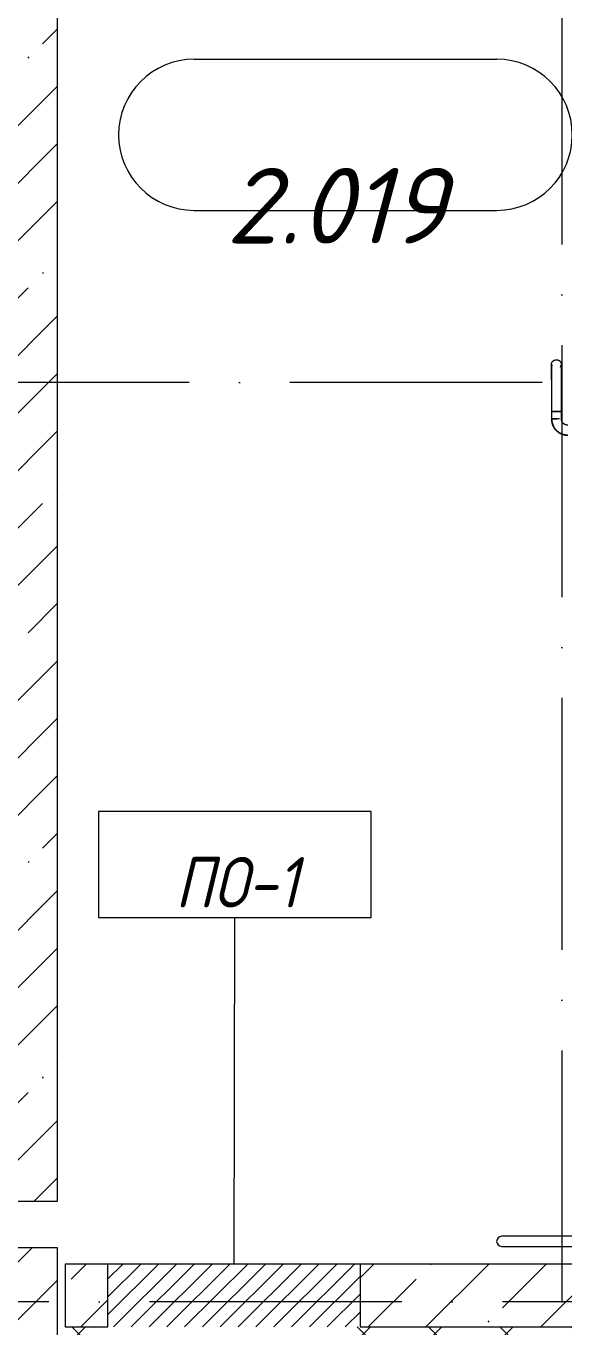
# Model space of a CAD drawing. Header units: millimetres. Extents: x -6467 to 105918, y -7090 to 92481.
# Drawn here: x 66825 to 68959, y 55181 to 60346 of the extents above; entities that cross this region are included whole.
import ezdxf

# ---------------------------------------------------------------- set-up
doc = ezdxf.new("R2010")
doc.units = ezdxf.units.MM
doc.linetypes.add('50_200_ШТРИХ_1Т_ш5_п1_п1_', pattern=[1400, 1000, -200, 0, -200])
for name, color, linetype, lineweight, true_color in [('A-AREA-IDEN-1', 7, 'Continuous', 9, 0xaaaaaa), ('A-FLOR-PATT-4', 7, 'Continuous', 5, 0x0e5ada), ('Оси-3', 7, '50_200_ШТРИХ_1Т_ш5_п1_п1_', 9, 0xaaaaaa)]:
    doc.layers.add(name, color=color, linetype=linetype, lineweight=lineweight, true_color=true_color)
for name, color, linetype, lineweight in [('A-FLOR', 7, 'Continuous', 9), ('A-FLOR-IDEN', 7, 'Continuous', 9), ('A-WALL', 7, 'Continuous', 5), ('S-COLS', 7, 'Continuous', 9), ('S-COLS-1', 7, 'Continuous', 5), ('Ограждение', 7, 'Continuous', 9)]:
    doc.layers.add(name, color=color, linetype=linetype, lineweight=lineweight)
doc.styles.add('GOST Common_I', font='GOST_Common Italic.ttf', dxfattribs={"width": 0.9, "height": 200})
doc.styles.add('ISOCPEUR_I', font='isocpeui.ttf', dxfattribs={"height": 300})
pattern_1 = [(45, (0, 0), (-228.0985, 228.0985), []), (45, (228.1, 0), (-228.0985, 228.0985), [403.225, -80.645, 6.706, -73.939])]

# ---------------------------------------------------------------- blocks, each defined once
blk = doc.blocks.new('О_Элемент поручня_Пристенный_Двухуровневый_Труба_ГОСТ 87321 - О_Элемент поручня_Пристенный_Двухуровневый_Труба_ГОСТ 8732-78 2-20512541-АИ_План этажа Радиаторы_2')
at = {"layer": 'Ограждение'}
for p, q in [((280, 40), (-4640, 40)), ((-4640, 0), (280, 0))]:
    blk.add_line(p, q, dxfattribs=at)
for centre, start, end in [((-4640, 20), 90, 270), ((280, 20), 270, 90)]:
    blk.add_arc(centre, 20, start, end, dxfattribs=at)
blk = doc.blocks.new('BSC_Колонна _Прямоугольная - 500х500-V285-АИ_План этажа Радиаторы_2')
at = {"layer": 'S-COLS-1'}
h = blk.add_hatch(dxfattribs=at)
h.set_pattern_fill('FP_181', color=256, style=0, pattern_type=2)
h.set_pattern_definition([(45, (-66700, -55244.7), (-228.0985, 228.0985), []), (45, (-66471.9, -55244.7), (-228.0985, 228.0985), [403.225, -80.645, 6.706, -73.939])])
h.paths.add_polyline_path([(-250, -250), (250, -250), (250, 250), (-250, 250)])
for p, q in [((250, 250), (-250, 250)), ((-250, 250), (-250, -250)), ((250, -250), (250, 250)), ((-250, -250), (250, -250))]:
    blk.add_line(p, q, dxfattribs=at)
blk = doc.blocks.new('О_Элемент поручня_Загиб_Труба_ГОСТ 8732-78 - О_Элемент поручня_Загиб_Труба_ГОСТ 8732-78-22347940-АИ_План этажа Радиаторы_2')
at = {"layer": 'Ограждение'}
for p, q in [((-180, 1686), (-200, 1686)), ((-199.5, 1686), (-200, 1686)), ((-175.5, 1686), (-180, 1686)), ((-171.3, 1686), (-174.8, 1686)), ((-167.5, 1686), (-169.9, 1686)), ((-160, 1686), (-162, 1686)), ((-160, 1686), (-160.7, 1686))]:
    blk.add_line(p, q, dxfattribs=at)
at = {"layer": 'Ограждение', "flags": 128}
for points in [[(-200, 1686), (-199.9, 1683.4), (-199.8, 1680.8), (-199.5, 1678.3), (-199.2, 1675.7), (-198.7, 1673.1), (-198.1, 1670.6), (-197.5, 1668.1), (-196.7, 1665.6), (-195.8, 1663.1), (-194.9, 1660.7), (-193.8, 1658.4), (-192.7, 1656), (-191.4, 1653.7), (-190.1, 1651.5), (-188.6, 1649.3), (-187.1, 1647.2), (-185.5, 1645.2), (-183.9, 1643.2), (-182.1, 1641.3), (-180.3, 1639.4), (-178.4, 1637.6), (-176.4, 1635.9), (-174.4, 1634.3), (-172.3, 1632.8), (-170.1, 1631.3), (-167.9, 1630), (-165.6, 1628.7), (-163.3, 1627.5), (-161, 1626.4), (-158.6, 1625.5), (-156.1, 1624.6), (-153.6, 1623.8), (-151.1, 1623.1), (-148.6, 1622.5), (-146, 1622), (-143.5, 1621.6), (-140.9, 1621.3), (-138.3, 1621.1), (-135.7, 1621), (-135, 1621)], [(-198.5, 1686), (-198.4, 1683.5), (-198.3, 1681), (-198, 1678.4), (-197.7, 1675.9), (-197.2, 1673.4), (-196.7, 1670.9), (-196, 1668.5), (-195.3, 1666.1), (-194.4, 1663.7), (-193.5, 1661.3), (-192.5, 1659), (-191.3, 1656.7), (-190.1, 1654.5), (-188.8, 1652.3), (-187.4, 1650.2), (-185.9, 1648.1), (-184.4, 1646.1), (-182.7, 1644.2), (-181, 1642.3), (-179.2, 1640.5), (-177.4, 1638.8), (-175.5, 1637.1), (-173.5, 1635.5), (-171.4, 1634), (-169.3, 1632.6), (-167.1, 1631.3), (-164.9, 1630), (-162.7, 1628.9), (-160.4, 1627.8), (-158, 1626.9), (-155.6, 1626), (-153.2, 1625.2), (-150.8, 1624.5), (-148.3, 1623.9), (-145.8, 1623.5), (-143.3, 1623.1), (-140.8, 1622.8), (-138.2, 1622.6), (-135.7, 1622.5), (-135, 1622.5)], [(-135, 1661), (-136, 1661.1), (-137, 1661.1), (-138, 1661.2), (-139, 1661.4), (-140, 1661.5), (-140.9, 1661.8), (-141.9, 1662), (-142.9, 1662.3), (-143.8, 1662.6), (-144.7, 1663), (-145.6, 1663.4), (-146.5, 1663.9), (-147.4, 1664.3), (-148.3, 1664.9), (-149.1, 1665.4), (-149.9, 1666), (-150.7, 1666.6), (-151.5, 1667.2), (-152.2, 1667.9), (-152.9, 1668.6), (-153.6, 1669.4), (-154.3, 1670.1), (-154.9, 1670.9), (-155.5, 1671.7), (-156, 1672.5), (-156.6, 1673.4), (-157, 1674.3), (-157.5, 1675.1), (-157.9, 1676.1), (-158.3, 1677), (-158.6, 1677.9), (-159, 1678.9), (-159.2, 1679.8), (-159.4, 1680.8), (-159.6, 1681.8), (-159.8, 1682.8), (-159.9, 1683.8), (-160, 1684.8), (-160, 1685.8), (-160, 1686)]]:
    blk.add_lwpolyline(points, dxfattribs=at)
blk = doc.blocks.new('О_Элемент поручня_Загиб_Труба_ГОСТ 8732-78 - О_Элемент поручня_Загиб_Труба_ГОСТ 8732-78-V218-АИ_План этажа Радиаторы_2')
at = {"layer": 'Ограждение'}
for p, q in [((-199.3, 1686), (-200, 1686)), ((-199.5, 1686), (-200, 1686)), ((-160, 1686), (-160.7, 1686)), ((-160, 1686), (-160.5, 1686))]:
    blk.add_line(p, q, dxfattribs=at)
at = {"layer": 'Ограждение', "flags": 128}
for points in [[(-200, 1686), (-199.9, 1683.4), (-199.8, 1680.8), (-199.5, 1678.3), (-199.2, 1675.7), (-198.7, 1673.1), (-198.1, 1670.6), (-197.5, 1668.1), (-196.7, 1665.6), (-195.8, 1663.1), (-194.9, 1660.7), (-193.8, 1658.4), (-192.7, 1656), (-191.4, 1653.7), (-190.1, 1651.5), (-188.6, 1649.3), (-187.1, 1647.2), (-185.5, 1645.2), (-183.9, 1643.2), (-182.1, 1641.3), (-180.3, 1639.4), (-178.4, 1637.6), (-176.4, 1635.9), (-174.4, 1634.3), (-172.3, 1632.8), (-170.1, 1631.3), (-167.9, 1630), (-165.6, 1628.7), (-163.3, 1627.5), (-161, 1626.4), (-158.6, 1625.5), (-156.1, 1624.6), (-153.6, 1623.8), (-151.1, 1623.1), (-148.6, 1622.5), (-146, 1622), (-143.5, 1621.6), (-140.9, 1621.3), (-138.3, 1621.1), (-135.7, 1621), (-135, 1621)], [(-135, 1661), (-136, 1661.1), (-137, 1661.1), (-138, 1661.2), (-139, 1661.4), (-140, 1661.5), (-140.9, 1661.8), (-141.9, 1662), (-142.9, 1662.3), (-143.8, 1662.6), (-144.7, 1663), (-145.6, 1663.4), (-146.5, 1663.9), (-147.4, 1664.3), (-148.3, 1664.9), (-149.1, 1665.4), (-149.9, 1666), (-150.7, 1666.6), (-151.5, 1667.2), (-152.2, 1667.9), (-152.9, 1668.6), (-153.6, 1669.4), (-154.3, 1670.1), (-154.9, 1670.9), (-155.5, 1671.7), (-156, 1672.5), (-156.6, 1673.4), (-157, 1674.3), (-157.5, 1675.1), (-157.9, 1676.1), (-158.3, 1677), (-158.6, 1677.9), (-159, 1678.9), (-159.2, 1679.8), (-159.4, 1680.8), (-159.6, 1681.8), (-159.8, 1682.8), (-159.9, 1683.8), (-160, 1684.8), (-160, 1685.8), (-160, 1686)], [(-182.7, 1644.2), (-181, 1642.3), (-179.2, 1640.5), (-177.4, 1638.8), (-175.5, 1637.1), (-173.5, 1635.5), (-171.4, 1634), (-169.3, 1632.6), (-167.1, 1631.3)]]:
    blk.add_lwpolyline(points, dxfattribs=at)
blk = doc.blocks.new('О_Элемент поручня_Площадочный_Двухуровневый_ГОСТ 8732-78 - О_Элемент поручня_Площадочный_Двухуровневый_ГОСТ 8732-78-26131464-АИ_План этажа Радиаторы_2')
at = {"layer": 'Ограждение'}
for p, q in [((125, 40), (0, 40)), ((0, 40), (0, 20)), ((0, 20), (0, 0)), ((0, 0), (125, 0))]:
    blk.add_line(p, q, dxfattribs=at)
at = {"layer": 'Ограждение', "flags": 128}
for points in [[(125, 40), (127.4, 40), (129.8, 40), (132.2, 40), (134.6, 40), (136.9, 40), (139.3, 40), (141.6, 40), (143.9, 40), (146.1, 40), (148.4, 40), (150.6, 40), (152.7, 40), (154.8, 40), (156.9, 40), (158.9, 40), (160.8, 40), (162.7, 40), (164.6, 40), (166.3, 40), (168, 40), (169.7, 40), (171.2, 40), (172.7, 40), (174.2, 40), (175.5, 40), (176.7, 40), (177.9, 40), (179, 40), (180, 40), (180.9, 40), (181.7, 40), (182.5, 40), (183.1, 40), (183.7, 40), (184.1, 40), (184.5, 40), (184.8, 40), (184.9, 40), (185, 40)], [(185, 40), (185, 40), (184.8, 40), (184.6, 40), (184.2, 40), (183.8, 40), (183.3, 40), (182.7, 40), (182, 40), (181.2, 40), (180.3, 40), (179.3, 40), (178.2, 40), (177.1, 40), (175.8, 40), (174.5, 40), (173.1, 40), (171.7, 40), (170.1, 40), (168.5, 40), (166.8, 40), (165, 40), (163.2, 40), (161.3, 40), (159.4, 40), (157.4, 40), (155.4, 40), (153.3, 40), (151.1, 40), (149, 40), (146.7, 40), (144.5, 40), (142.2, 40), (139.9, 40), (137.6, 40), (135.2, 40), (132.8, 40), (130.4, 40), (128, 40), (125.6, 40), (125, 40)], [(175, 4.4), (175.6, 4), (176.3, 3.7), (176.9, 3.3), (177.6, 3), (178.3, 2.8), (179, 2.5), (179.7, 2.3), (180.4, 2.1), (181.1, 1.9), (181.9, 1.8), (182.6, 1.7), (183.3, 1.6), (184.1, 1.5), (184.8, 1.5), (185, 1.5)], [(185, 38.5), (184.3, 38.5), (183.5, 38.4), (182.8, 38.4), (182.1, 38.3), (181.3, 38.1), (180.6, 38), (179.9, 37.8), (179.2, 37.6), (178.5, 37.3)], [(185, 40), (185.8, 40), (186.6, 39.9), (187.4, 39.9), (188.2, 39.7), (189, 39.6), (189.8, 39.4), (190.5, 39.2), (191.3, 39), (192, 38.7), (192.8, 38.4), (193.5, 38.1), (194.2, 37.7), (194.9, 37.4), (195.6, 36.9), (196.3, 36.5), (196.9, 36), (197.6, 35.6), (198.2, 35), (198.8, 34.5), (199.3, 33.9), (199.9, 33.3), (200.4, 32.7), (200.9, 32.1), (201.4, 31.5), (201.8, 30.8), (202.2, 30.1), (202.6, 29.4), (203, 28.7), (203.3, 28), (203.6, 27.2), (203.9, 26.5), (204.2, 25.7), (204.4, 25), (204.6, 24.2), (204.7, 23.4), (204.8, 22.6), (204.9, 21.8), (205, 21), (205, 20.2), (205, 20)], [(205, 20), (205, 19.2), (204.9, 18.4), (204.9, 17.6), (204.7, 16.8), (204.6, 16), (204.4, 15.2), (204.2, 14.5), (204, 13.7), (203.7, 13), (203.4, 12.2), (203.1, 11.5), (202.7, 10.8), (202.4, 10.1), (201.9, 9.4), (201.5, 8.7), (201, 8.1), (200.6, 7.4), (200, 6.8), (199.5, 6.2), (198.9, 5.7), (198.3, 5.1), (197.7, 4.6), (197.1, 4.1), (196.5, 3.6), (195.8, 3.2), (195.1, 2.8), (194.4, 2.4), (193.7, 2), (193, 1.7), (192.2, 1.4), (191.5, 1.1), (190.7, 0.8), (190, 0.6), (189.2, 0.4), (188.4, 0.3), (187.6, 0.2), (186.8, 0.1), (186, 0), (185.2, 0), (185, 0)], [(185, 0), (185, 0), (184.8, 0), (184.6, 0), (184.2, 0), (183.8, 0), (183.3, 0), (182.7, 0), (182, 0), (181.2, 0), (180.3, 0), (179.3, 0), (178.2, 0), (177.1, 0), (175.8, 0), (174.5, 0), (173.1, 0), (171.7, 0), (170.1, 0), (168.5, 0), (166.8, 0), (165, 0), (163.2, 0), (161.3, 0), (159.4, 0), (157.4, 0), (155.4, 0), (153.3, 0), (151.1, 0), (149, 0), (146.7, 0), (144.5, 0), (142.2, 0), (139.9, 0), (137.6, 0), (135.2, 0), (132.8, 0), (130.4, 0), (128, 0), (125.6, 0), (125, 0)], [(125, 0), (127.4, 0), (129.8, 0), (132.2, 0), (134.6, 0), (136.9, 0), (139.3, 0), (141.6, 0), (143.9, 0), (146.1, 0), (148.4, 0), (150.6, 0), (152.7, 0), (154.8, 0), (156.9, 0), (158.9, 0), (160.8, 0), (162.7, 0), (164.6, 0), (166.3, 0), (168, 0), (169.7, 0), (171.2, 0), (172.7, 0), (174.2, 0), (175.5, 0), (176.7, 0), (177.9, 0), (179, 0), (180, 0), (180.9, 0), (181.7, 0), (182.5, 0), (183.1, 0), (183.7, 0), (184.1, 0), (184.5, 0), (184.8, 0), (184.9, 0), (185, 0)]]:
    blk.add_lwpolyline(points, dxfattribs=at)
blk = doc.blocks.new('О_Элемент поручня_Площадочный_Одноуровневый_ГОСТ 8732-78 - О_Элемент поручня_Площадочный_Одноуровневый_ГОСТ 8732-78-V422-АИ_План этажа Радиаторы_2')
at = {"layer": 'Ограждение'}
for p, q in [((30, 0), (0, 0)), ((0, 0), (0, -20)), ((0, -20), (0, -40)), ((0, -40), (30, -40)), ((30, -0.7), (30, 0)), ((30, -20), (30, -18)), ((30, -40), (30, -20))]:
    blk.add_line(p, q, dxfattribs=at)
blk = doc.blocks.new('О_Элемент поручня_Площадочный_Одноуровневый_ГОСТ 8732-78 - О_Элемент поручня_Площадочный_Одноуровневый_ГОСТ 8732-78-22348010-АИ_План этажа Радиаторы_2')
at = {"layer": 'Ограждение'}
for p, q in [((30, 0), (0, 0)), ((0, -40), (30, -40)), ((30, -0.7), (30, 0)), ((30, -40), (30, -39.3))]:
    blk.add_line(p, q, dxfattribs=at)
blk = doc.blocks.new('AAR_СКБ_Марка_помещения_1_5 ммп - Номер-27962133-АИ_План этажа Радиаторы_2')
at = {"layer": 'A-AREA-IDEN-1'}
for p, q in [((-2.987, 3), (3.013, 3)), ((-2.987, 0), (3.013, 0))]:
    blk.add_line(p, q, dxfattribs=at)
for centre, start, end in [((-2.987, 1.5), 90, 270), ((3.013, 1.5), 270, 90)]:
    blk.add_arc(centre, 1.5, start, end, dxfattribs=at)
blk = doc.blocks.new('AAR_СКБ_Марка_Перекрытия_1 мм - Марка пола-27961726-АИ_План этажа Радиаторы_2')
at = {"layer": 'A-FLOR-IDEN'}
for p, q in [((2.723, 2.101), (-2.69, 2.101)), ((-2.69, 2.101), (-2.69, 0)), ((2.723, 0), (2.723, 2.101)), ((-2.69, 0), (2.723, 0))]:
    blk.add_line(p, q, dxfattribs=at)

msp = doc.modelspace()

# ---------------------------------------------------------------- hatches: boundary and pattern name
at = {"layer": 'A-FLOR-PATT-4'}
h = msp.add_hatch(dxfattribs=at)
h.set_pattern_fill('FP_358', color=256, style=0, pattern_type=2)
h.set_pattern_definition([(225, (67650, 55306.04), (35.3553, -35.3553), [])])
h.paths.add_polyline_path([(67607.4, 55181), (68150, 55181), (68150, 55431), (67150, 55431), (67150, 55181), (67212, 55181)])
at = {"layer": 'A-WALL'}
h = msp.add_hatch(dxfattribs=at)
h.set_pattern_fill('FP_1', color=256, style=0, pattern_type=2)
h.set_pattern_definition(pattern_1)
h.paths.add_polyline_path([(66950, 55681), (66950, 63181), (66700, 63181), (66700, 55681), (66776.9, 55681)])
h = msp.add_hatch(dxfattribs=at)
h.set_pattern_fill('FP_1', color=256, style=0, pattern_type=2)
h.set_pattern_definition(pattern_1)
h.paths.add_polyline_path([(73420.9, 55181), (74450, 55181), (74450, 55431), (68150, 55431), (68150, 55181), (72590.4, 55181)])
h.paths.add_polyline_path([(66980, 55181), (67150, 55181), (67150, 55431), (66980, 55431)])
h = msp.add_hatch(dxfattribs=at)
h.set_pattern_fill('FP_125', color=256, style=0, pattern_type=2)
h.set_pattern_definition([(45, (0, 0), (-141.42136, 141.42136), []), (135, (0, 0), (-141.42136, -141.42136), [])])
h.paths.add_polyline_path([(74400, 55081), (74400, 55181), (68087, 55181), (68087, 55081), (74350, 55081)])
h.paths.add_polyline_path([(65946.4, 55081), (66450, 55081), (66450, 55181), (64968.4, 55181), (64968.4, 55081), (65115.9, 55081)])
h.paths.add_polyline_path([(63968.4, 55081), (63968.4, 55181), (62760.4, 55181), (62760.4, 55081), (63870.1, 55081)])
h.paths.add_polyline_path([(66950, 55081), (67212, 55081), (67212, 55181), (66950, 55181), (66950, 55169.4)])
h.paths.add_polyline_path([(59760.4, 55081), (60940.4, 55081), (60940.4, 55181), (59760.4, 55181)])
h.paths.add_polyline_path([(57940.4, 55081), (57940.4, 55181), (56760.4, 55181), (56760.4, 55081), (57641.4, 55081)])
h.paths.add_polyline_path([(54734.6, 55081), (54940.4, 55081), (54940.4, 55181), (53760.4, 55181), (53760.4, 55081), (54319.4, 55081)])
h.paths.add_polyline_path([(51827.9, 55081), (51940.4, 55081), (51940.4, 55181), (50760.4, 55181), (50760.4, 55081), (50997.4, 55081)])
h.paths.add_polyline_path([(47760.4, 55081), (48940.4, 55081), (48940.4, 55181), (47760.4, 55181)])
h.paths.add_polyline_path([(45599.2, 55081), (45940.4, 55081), (45940.4, 55181), (44460.4, 55181), (44460.4, 55081), (45183.9, 55081)])
h.paths.add_polyline_path([(41861.9, 55081), (42640.4, 55081), (42640.4, 55181), (41460.4, 55181), (41460.4, 55081)])
h.paths.add_polyline_path([(39640.4, 55081), (39640.4, 55181), (38460.4, 55181), (38460.4, 55081), (39370.4, 55081)])
h.paths.add_polyline_path([(36640.4, 55081), (36640.4, 55181), (35460.4, 55181), (35460.4, 55081), (36463.7, 55081)])
h.paths.add_polyline_path([(32726.4, 55081), (33640.4, 55081), (33640.4, 55181), (32460.4, 55181), (32460.4, 55081)])
h.paths.add_polyline_path([(30640.4, 55081), (30640.4, 55181), (29460.4, 55181), (29460.4, 55081), (30234.9, 55081)])
h.paths.add_polyline_path([(26400, 55081), (27640.4, 55081), (27640.4, 55181), (26400, 55181)])
h.paths.add_polyline_path([(23590.9, 55081), (24700, 55081), (24700, 55181), (23400, 55181), (23400, 55081)])
h.paths.add_polyline_path([(21514.7, 55081), (21700, 55081), (21700, 55181), (20400, 55181), (20400, 55081), (21099.4, 55081)])
h.paths.add_polyline_path([(17400, 55081), (18700, 55081), (18700, 55181), (17400, 55181)])
h.paths.add_polyline_path([(16116.5, 55081), (16525, 55081), (16525, 55181), (6687, 55181), (6687, 55081), (14455.5, 55081)])
h.paths.add_polyline_path([(5812, 55081), (5812, 55181), (-2450, 55181), (-2450, 55081), (2828.5, 55081)])

# ---------------------------------------------------------------- linework, layer by layer
at = {"layer": 'A-FLOR'}
msp.add_line((68150, 55431), (67150, 55431), dxfattribs=at)
at = {"layer": 'A-FLOR-IDEN'}
msp.add_line((67650, 55431), (67653.4, 56806.8), dxfattribs=at)
at = {"layer": 'A-WALL'}
for p, q in [((66950, 55681), (66950, 63181)), ((66700, 55681), (66950, 55681)), ((67150, 55431), (66980, 55431)), ((66980, 55431), (66980, 55181)), ((67150, 55181), (67150, 55431)), ((74450, 55431), (68150, 55431)), ((68150, 55431), (68150, 55181)), ((66980, 55181), (67150, 55181)), ((68150, 55181), (74223, 55181))]:
    msp.add_line(p, q, dxfattribs=at)
at = {"layer": 'Оси-3'}
for p, q in [((68950, 91281), (68950, -5889.7)), ((74472.3, 58931), (-5267.3, 58931)), ((104718, 55281), (-5267.3, 55281))]:
    msp.add_line(p, q, dxfattribs=at)

# ---------------------------------------------------------------- block references
at = {"layer": 'A-AREA-IDEN-1', "xscale": 199.9999999999999, "yscale": 199.9999999999999, "zscale": 199.9999999999999}
msp.add_blockref('AAR_СКБ_Марка_помещения_1_5 ммп - Номер-27962133-АИ_План этажа Радиаторы_2', (68089.4, 59613.9), dxfattribs=at)
at = {"layer": 'A-FLOR-IDEN', "xscale": 199.9999999999999, "yscale": 199.9999999999999, "zscale": 199.9999999999999}
msp.add_blockref('AAR_СКБ_Марка_Перекрытия_1 мм - Марка пола-27961726-АИ_План этажа Радиаторы_2', (67650, 56806.8), dxfattribs=at)
at = {"layer": 'S-COLS'}
msp.add_blockref('BSC_Колонна _Прямоугольная - 500х500-V285-АИ_План этажа Радиаторы_2', (66700, 55244.7), dxfattribs=at)
at = {"layer": 'Ограждение'}
for name, rotation in [('О_Элемент поручня_Площадочный_Двухуровневый_ГОСТ 8732-78 - О_Элемент поручня_Площадочный_Двухуровневый_ГОСТ 8732-78-26131464-АИ_План этажа Радиаторы_2', 89.9999999999995), ('О_Элемент поручня_Площадочный_Одноуровневый_ГОСТ 8732-78 - О_Элемент поручня_Площадочный_Одноуровневый_ГОСТ 8732-78-V422-АИ_План этажа Радиаторы_2', 269.9999999999998), ('О_Элемент поручня_Площадочный_Одноуровневый_ГОСТ 8732-78 - О_Элемент поручня_Площадочный_Одноуровневый_ГОСТ 8732-78-22348010-АИ_План этажа Радиаторы_2', 269.9999999999998)]:
    msp.add_blockref(name, (68949, 58816), dxfattribs=dict(at, rotation=rotation))
for name, p in [('О_Элемент поручня_Загиб_Труба_ГОСТ 8732-78 - О_Элемент поручня_Загиб_Труба_ГОСТ 8732-78-22347940-АИ_План этажа Радиаторы_2', (69109, 57100)), ('О_Элемент поручня_Загиб_Труба_ГОСТ 8732-78 - О_Элемент поручня_Загиб_Труба_ГОСТ 8732-78-V218-АИ_План этажа Радиаторы_2', (69109, 57100)), ('О_Элемент поручня_Пристенный_Двухуровневый_Труба_ГОСТ 87321 - О_Элемент поручня_Пристенный_Двухуровневый_Труба_ГОСТ 8732-78 2-20512541-АИ_План этажа Радиаторы_2', (73351.8, 55501))]:
    msp.add_blockref(name, p, dxfattribs=at)

# ---------------------------------------------------------------- texts
at = {"layer": 'A-AREA-IDEN-1', "insert": (68053.6, 59482.4), "char_height": 300, "width": 900, "attachment_point": 8, "line_spacing_factor": 1.139951, "style": 'ISOCPEUR_I'}
msp.add_mtext('\\pt2540.001,5079.999,7620,10160.001,12699.999,15240,17780.001,20319.999,22860,25400.001,27939.999,30480,33020.001,35559.999,38100,40640.001,43179.999,45720,48260.001,50799.999,53340,55880.001,58419.999,60960,63500.001,66039.999,68580,71120.001,73659.999,76200,78740.001,81279.999;2.019', dxfattribs=at)
at = {"layer": 'A-FLOR-IDEN', "insert": (67661.1, 56946.5), "char_height": 200, "width": 523.8, "attachment_point": 5, "line_spacing_factor": 1.022766, "style": 'GOST Common_I'}
msp.add_mtext('\\pt180,360,540,720,900,1080,1260,1440,1620,1800,1980,2160,2340,2520,2700,2880,3060,3240,3420,3600,3780,3960,4140,4320,4500,4680,4860,5040,5220,5400,5580,5760;ПО-1', dxfattribs=at)

doc.saveas('drawing.dxf')
